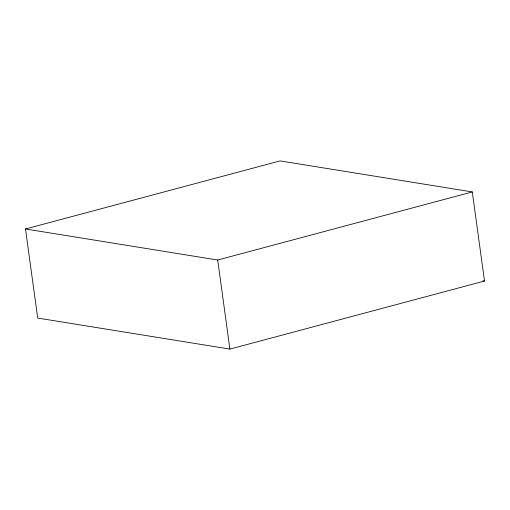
<?xml version="1.0" encoding="UTF-8"?>
<svg xmlns="http://www.w3.org/2000/svg" width="510" height="510" viewBox="0 0 510 510"><rect width="100%" height="100%" fill="white"/><g stroke="black" fill="none" stroke-linecap="round" stroke-linejoin="round"><path stroke-width="0.76" d="M25.5 228.977L280.092 160.905L472.298 191.938L484.5 281.023L229.908 349.095L37.702 318.061L25.5 228.977L217.7 260.017L472.298 191.938M482.932 280.768L484.5 281.023M217.7 260.017L229.908 349.095"/></g></svg>
